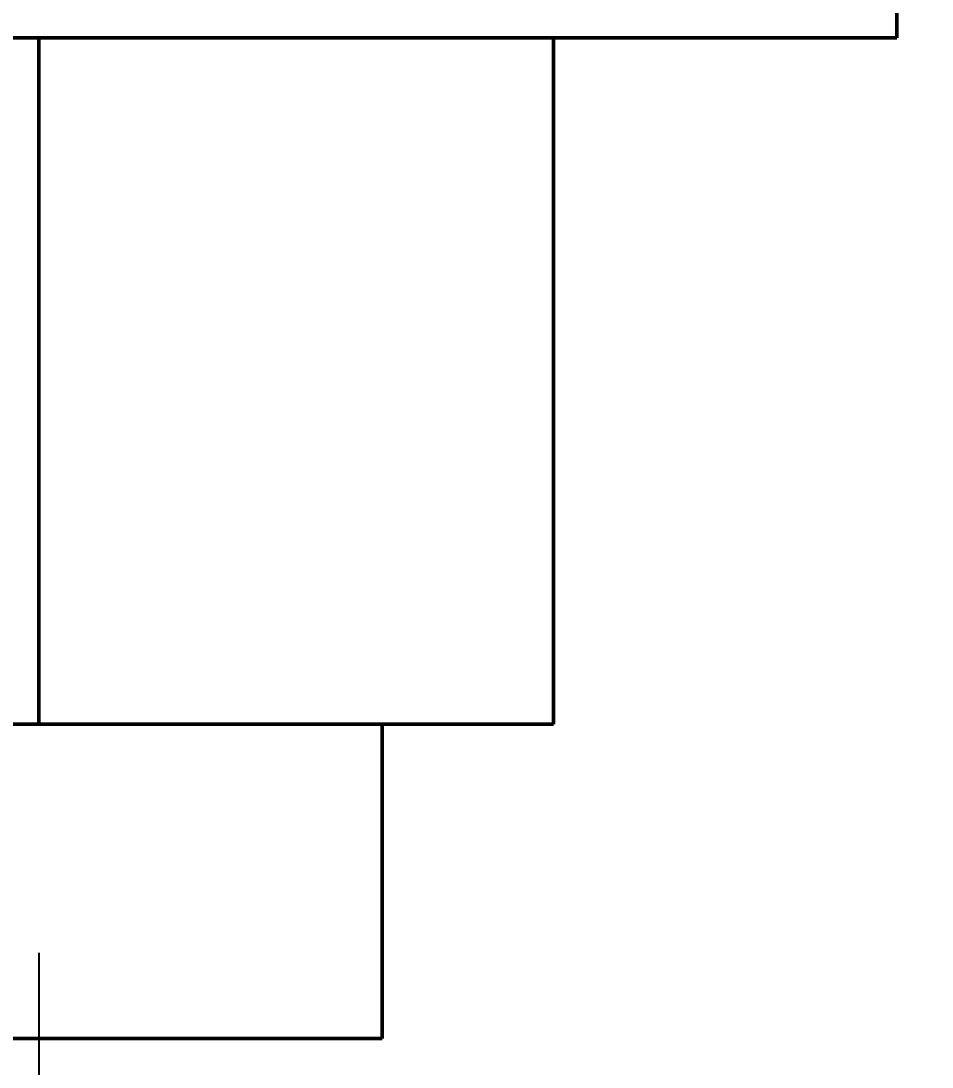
# Model space of a CAD drawing. Header units: millimetres. Extents: x 0 to 1682, y 0 to 1188.
# Drawn here: x 1134.37 to 1166.24, y 703 to 739.59 of the extents above; entities that cross this region are included whole.
import ezdxf

# ---------------------------------------------------------------- set-up
doc = ezdxf.new("R2010")
doc.units = ezdxf.units.MM
doc.header["$LTSCALE"] = 0.7
doc.layers.add('09_РАЗМЕРЫ', color=7, linetype='Continuous')
doc.layers.add('20_ВИДИМЫЕ', color=7, linetype='Continuous', lineweight=50)
doc.styles.add('ГОСТ', font='isocpeur.ttf')
doc.dimstyles.new('ГОСТ', dxfattribs={"dimscale": 2, "dimtxt": 3.5, "dimasz": 3, "dimexe": 2, "dimexo": 0, "dimgap": 1, "dimtad": 1, "dimdec": 1, "dimtxsty": 'ГОСТ', "dimcen": 2.5, "dimclrd": 7, "dimclre": 7, "dimclrt": 7, "dimazin": 3, "dimtfac": 1, "dimtmove": 0, "dimatfit": 3, "dimarcsym": 0})

msp = doc.modelspace()

# ---------------------------------------------------------------- linework, layer by layer
at = {"layer": '20_ВИДИМЫЕ'}
for points in [[(1165, 739), (1165, 744)], [(1133.131, 739), (1134.377, 739), (1135.623, 739), (1136.869, 739), (1138.115, 739), (1139.361, 739), (1140.608, 739), (1141.845, 739), (1143.028, 739), (1144.212, 739), (1145.396, 739), (1146.579, 739), (1147.763, 739), (1148.851, 739), (1149.913, 739), (1150.974, 739), (1152.036, 739), (1153.098, 739), (1154.085, 739), (1154.971, 739), (1155.858, 739), (1156.745, 739), (1157.632, 739), (1158.503, 739), (1159.17, 739), (1159.837, 739), (1160.504, 739), (1161.171, 739), (1161.838, 739), (1162.325, 739), (1162.739, 739), (1163.153, 739), (1163.567, 739), (1163.982, 739), (1164.298, 739), (1164.438, 739), (1164.579, 739), (1164.719, 739), (1164.86, 739), (1165, 739)], [(1135, 715), (1135, 739)], [(1153, 715), (1153, 739)], [(1117, 715), (1135, 715)], [(1135, 715), (1153, 715)], [(1147, 704), (1147, 715)], [(1133.754, 704), (1135, 704), (1136.246, 704), (1137.492, 704), (1138.685, 704), (1139.868, 704), (1140.965, 704), (1142.027, 704), (1142.989, 704), (1143.875, 704), (1144.668, 704), (1145.335, 704), (1145.93, 704), (1146.344, 704), (1146.719, 704), (1146.86, 704), (1147, 704)]]:
    msp.add_lwpolyline(points, dxfattribs=at)

# ---------------------------------------------------------------- dimensions: what is measured, and where the dimension line sits
at = {"layer": '09_РАЗМЕРЫ'}
for base, p1, p2 in [((1090, 667), (1090, 764), (1370, 764)), ((1065, 617), (1065, 761), (1395, 761)), ((1135, 642), (1135, 707), (1325, 707))]:
    msp.add_linear_dim(base=base, p1=p1, p2=p2, dimstyle='ГОСТ', override={"dimtxsty": 'ГОСТ'}, dxfattribs=at).render()

doc.saveas('drawing.dxf')
